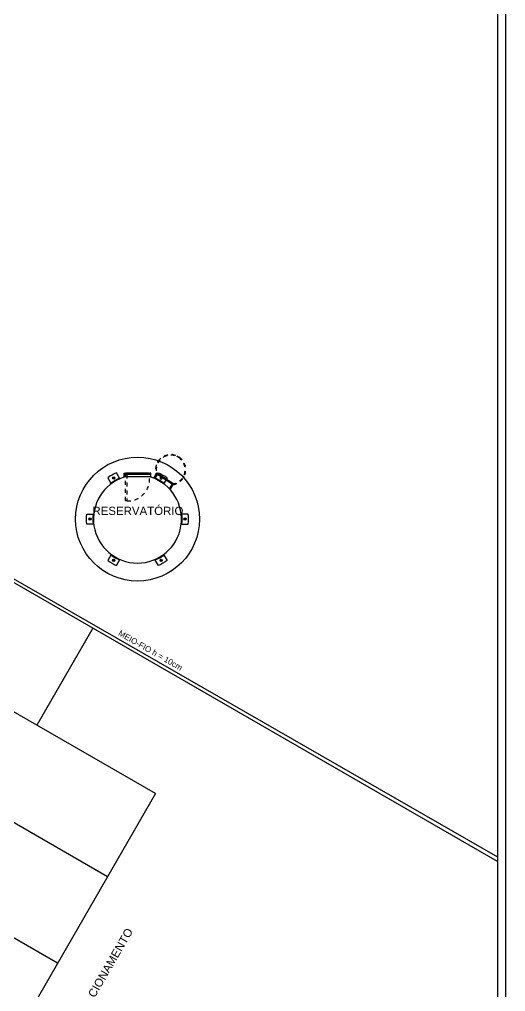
# Model space of a CAD drawing. Extents: x 247 to 523, y 32 to 113.
# Drawn here: x 489.14 to 501.29, y 49.91 to 74.22 of the extents above; entities that cross this region are included whole.
import ezdxf

# ---------------------------------------------------------------- set-up
doc = ezdxf.new("R2010")
doc.units = 0
doc.header["$LTSCALE"] = 0.005
doc.linetypes.add('HIDDEN', pattern=[9.525, 6.35, -3.175])
doc.linetypes.add('TRAÇO-2PTOS_P', pattern=[0.625, 0.25, -0.125, 0, -0.125, 0, -0.125])
for name, color, linetype in [('A-MURO', 2, 'CONTINUOUS'), ('A-PISOS-NIVEL', 1, 'CONTINUOUS'), ('ARQ-ALV-VISTA1', 1, 'CONTINUOUS'), ('ARQ-ALV-VISTA2', 2, 'CONTINUOUS'), ('ARQ-COB-PROJ', 8, 'TRAÇO-2PTOS_P'), ('ARQ-TXT-1_050', 2, 'CONTINUOUS'), ('ARQ-TXT-1_075', 2, 'CONTINUOUS'), ('EST-MET-CORTE', 5, 'CONTINUOUS'), ('PRES-AZUL', 164, 'CONTINUOUS')]:
    doc.layers.add(name, color=color, linetype=linetype)
doc.styles.add('ESC-50-A20', font='arial.ttf', dxfattribs={"height": 0.1})

msp = doc.modelspace()

# ---------------------------------------------------------------- linework, layer by layer
at = {"layer": 'A-MURO', "color": 251}
for p, q in [((501.09457, 90.07658), (501.09457, 40.07658)), ((501.29457, 90.07658), (501.29457, 40.07658))]:
    msp.add_line(p, q, dxfattribs=at)
at = {"layer": 'A-PISOS-NIVEL', "color": 251}
for p, q in [((501.09457, 53.1615), (485.77943, 61.99558)), ((485.81706, 62.06081), (501.09457, 53.2808)), ((490.97678, 58.99765), (489.57774, 56.57222)), ((492.54195, 54.86241), (488.21082, 57.36068)), ((491.34277, 52.78347), (487.01165, 55.28175)), ((492.54195, 54.86241), (486.84588, 44.98745)), ((490.09363, 50.61791), (485.76251, 53.11619))]:
    msp.add_line(p, q, dxfattribs=at)
at = {"layer": 'ARQ-ALV-VISTA1', "color": 251, "ltscale": 0.1}
for p, q in [((491.47336, 62.76189), (491.5285, 62.74712)), ((492.71228, 62.76153), (492.65849, 62.74712)), ((490.88698, 61.74676), (490.92735, 61.7064)), ((493.3, 61.74676), (493.25964, 61.7064)), ((491.5085, 60.67136), (491.49373, 60.72649)), ((492.67849, 60.67136), (492.69326, 60.72649))]:
    msp.add_line(p, q, dxfattribs=at)
for points in [[(491.65585, 62.73617), (491.56855, 62.88739, 0.04420385), (491.35204, 62.76239), (491.43927, 62.61131)], [(492.60155, 62.85813), (492.61844, 62.88739, -0.04420385), (492.83495, 62.76239), (492.81209, 62.72279)], [(491.00045, 61.60158), (490.8259, 61.60158, -0.04420385), (490.8259, 61.85158), (491.00041, 61.85158)], [(493.18654, 61.60158), (493.36109, 61.60158, 0.04420385), (493.36109, 61.85158), (493.18658, 61.85158)], [(491.43944, 60.8421), (491.35223, 60.69105, 0.04420385), (491.56873, 60.56605), (491.65605, 60.71728)], [(492.74755, 60.8421), (492.83476, 60.69105, -0.04420385), (492.61825, 60.56605), (492.53094, 60.71728)]]:
    msp.add_lwpolyline(points, format="xyb", dxfattribs=at)
for points in [[(492.53114, 62.73617), (492.59085, 62.83959)], [(492.80138, 62.70425), (492.74772, 62.61131)]]:
    msp.add_lwpolyline(points, dxfattribs=at)
for centre, radius in [((492.09457, 61.72658), 1.55), ((491.50093, 62.75451), 0.02854), ((490.90716, 61.72658), 0.02854), ((493.27982, 61.72658), 0.02854), ((491.50112, 60.69893), 0.02854), ((492.68587, 60.69893), 0.02854)]:
    msp.add_circle(centre, radius, dxfattribs=at)
for centre, radius, start, end in [((492.16586, 61.6028), 1.25833, 114.336593, 125.663407), ((492.02112, 61.6028), 1.25833, 54.336593, 65.663407), ((492.68606, 62.75451), 0.02854, 102.536488, 11.994661), ((492.23704, 61.72658), 1.25833, 174.336593, 185.663407), ((491.94995, 61.72658), 1.25833, 354.336593, 5.663407), ((492.16605, 61.85063), 1.25833, 234.336593, 245.663407), ((492.02094, 61.85063), 1.25833, 294.336593, 305.663407)]:
    msp.add_arc(centre, radius, start, end, dxfattribs=at)
at = {"layer": 'ARQ-ALV-VISTA2', "color": 251, "ltscale": 0.1}
for p, q in [((492.56882, 62.87917), (492.49489, 62.75112)), ((492.57917, 62.8471), (492.51896, 62.74281)), ((492.98989, 62.60849), (492.56882, 62.87917)), ((492.95813, 62.60349), (492.57917, 62.8471)), ((492.95813, 62.60349), (492.89667, 62.49702)), ((492.91524, 62.47918), (492.98989, 62.60849))]:
    msp.add_line(p, q, dxfattribs=at)
msp.add_arc((492.09349, 61.72658), 1.10019, 107.664724, 72.217812, dxfattribs=at)
at = {"layer": 'ARQ-COB-PROJ', "color": 251, "linetype": 'HIDDEN', "ltscale": 0.04}
for p, q in [((492.82246, 63.31005), (492.81763, 63.32682)), ((492.61502, 63.15275), (492.60083, 63.16148)), ((493.26797, 63.06718), (493.28406, 63.07153)), ((493.23617, 62.78513), (493.25066, 62.77688))]:
    msp.add_line(p, q, dxfattribs=at)
msp.add_lwpolyline([(493.09069, 63.28308), (493.09902, 63.29751)], dxfattribs=at)
at = {"layer": 'ARQ-COB-PROJ', "color": 251, "linetype": 'HIDDEN', "ltscale": 0.25}
msp.add_lwpolyline([(491.82457, 62.18096), (491.79457, 62.18096), (491.79457, 62.84418), (491.82457, 62.84418)], close=True, dxfattribs=at)
at = {"layer": 'ARQ-COB-PROJ', "color": 251, "linetype": 'HIDDEN', "ltscale": 0.04}
for centre in [(492.82016, 63.31806), (493.09486, 63.2903), (492.60792, 63.15711), (493.27602, 63.06935), (493.24342, 62.78101)]:
    msp.add_circle(centre, 0.00833, dxfattribs=at)
at = {"layer": 'ARQ-COB-PROJ', "color": 251, "linetype": 'HIDDEN', "ltscale": 0.25}
for centre, radius, start, end in [((492.92205, 62.96386), 0.37768, 278.757279, 195.745321), ((492.92327, 62.96301), 0.36121, 275.539523, 198.353353), ((491.8489, 62.72864), 0.54817, 267.568217, 5.47732)]:
    msp.add_arc(centre, radius, start, end, dxfattribs=at)
at = {"layer": 'EST-MET-CORTE', "color": 251}
for p, q in [((491.75964, 62.77509), (491.75964, 62.87418)), ((492.42949, 62.7744), (492.42949, 62.87418))]:
    msp.add_line(p, q, dxfattribs=at)
at = {"layer": 'EST-MET-CORTE', "color": 251, "ltscale": 0.1}
for p, q in [((492.36457, 62.87418), (491.82457, 62.87418)), ((492.36457, 62.84418), (491.82457, 62.84418))]:
    msp.add_line(p, q, dxfattribs=at)
for points in [[(491.78964, 62.87418), (491.78964, 62.84418), (491.75964, 62.84418), (491.75964, 62.87418)], [(491.79457, 62.87418), (491.79457, 62.84418), (491.82457, 62.84418), (491.82457, 62.87418)], [(492.39457, 62.87418), (492.39457, 62.84418), (492.36457, 62.84418), (492.36457, 62.87418)], [(492.39949, 62.87418), (492.39949, 62.84418), (492.42949, 62.84418), (492.42949, 62.87418)]]:
    msp.add_lwpolyline(points, close=True, dxfattribs=at)
at = {"layer": 'PRES-AZUL', "color": 251, "ltscale": 0.1}
for p, q in [((492.42949, 62.78096), (491.75964, 62.78096)), ((492.36457, 62.85918), (491.82457, 62.85918))]:
    msp.add_line(p, q, dxfattribs=at)

# ---------------------------------------------------------------- texts
at = {"layer": 'ARQ-TXT-1_050', "color": 251, "insert": (489.62159, 62.03569), "char_height": 0.2048, "attachment_point": 1, "style": 'ESC-50-A20'}
msp.add_mtext_dynamic_manual_height_columns('\\pi1.3469;RESERVATÓRIO       ', width=4.4606405, gutter_width=1, heights=[0], dxfattribs=at)
at = {"layer": 'ARQ-TXT-1_050', "color": 251, "insert": (489.90098, 48.20788), "char_height": 0.2048, "attachment_point": 1, "rotation": 60.022798, "style": 'ESC-50-A20'}
msp.add_mtext_dynamic_manual_height_columns('\\pi1.1404;ESTACIONAMENTO       ', width=4.4606405, gutter_width=1, heights=[0], dxfattribs=at)
at = {"layer": 'ARQ-TXT-1_075', "color": 251, "insert": (491.03384, 59.3223), "char_height": 0.144, "width": 3.2473706, "attachment_point": 1, "rotation": 330.113962, "style": 'ESC-50-A20'}
msp.add_mtext('\\pi0.73498;MEIO-FIO h = 10cm', dxfattribs=at)

doc.saveas('drawing.dxf')
